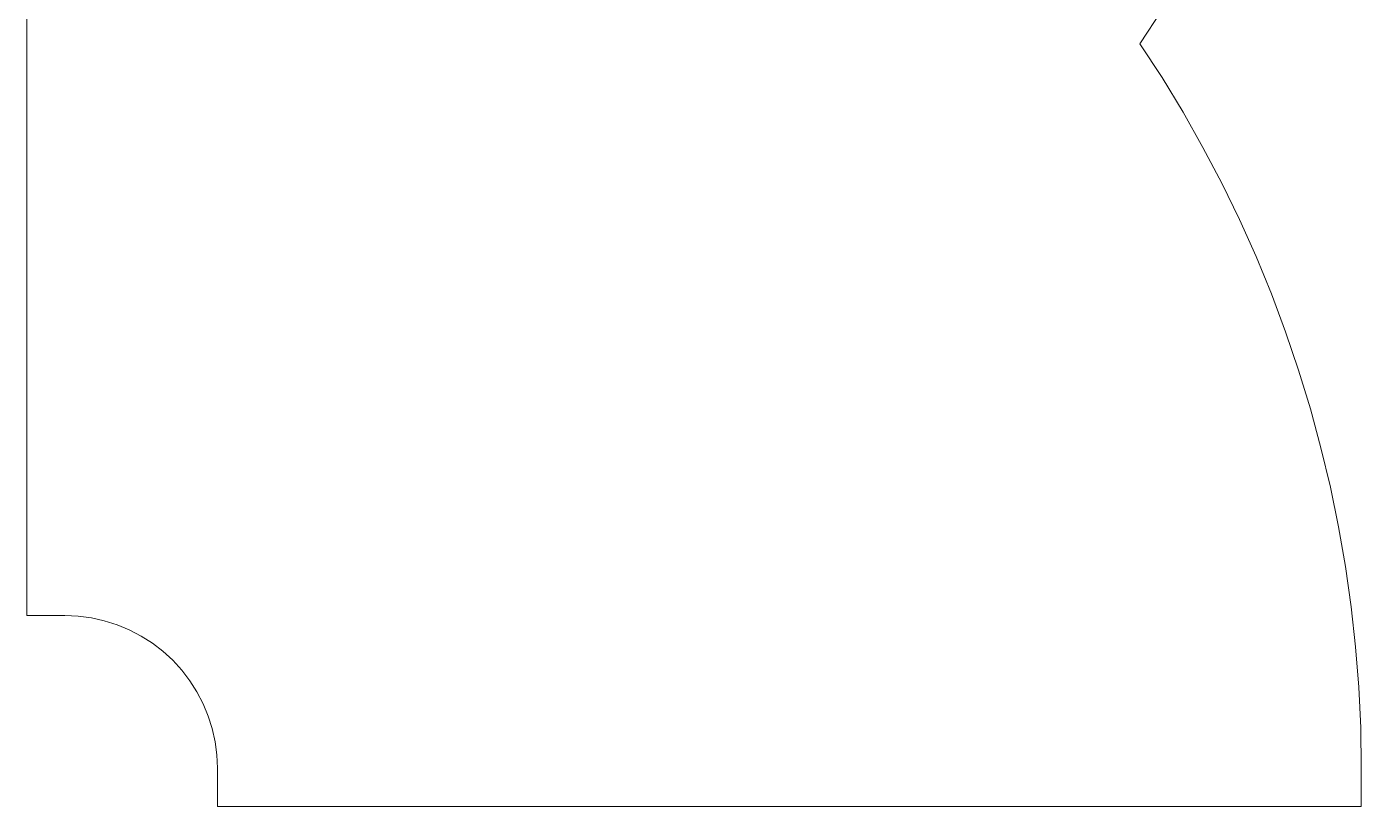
# Model space of a CAD drawing. Extents: x -57174 to 10055, y -18330 to 89882.
# Drawn here: x -31036 to -30686.3, y 67840.1 to 68044.5 of the extents above; entities that cross this region are included whole.
import ezdxf

# ---------------------------------------------------------------- set-up
doc = ezdxf.new("R2010")
doc.units = 0
doc.header["$LTSCALE"] = 50
doc.header["$MEASUREMENT"] = 0
doc.layers.add('SUPPLY', color=6, linetype='CONTINUOUS')

msp = doc.modelspace()

# ---------------------------------------------------------------- linework, layer by layer
at = {"layer": 'SUPPLY', "lineweight": 0, "elevation": 3539.5, "flags": 128}
for points in [[(-31036.04, 67890.07), (-31036.04, 68190.05)], [(-30738.5, 68048.97), (-30744.3, 68040.06)], [(-30744.3, 68040.06), (-30738.5, 68031.16), (-30732.98, 68022.09), (-30727.78, 68012.87), (-30722.86, 68003.49), (-30718.21, 67993.96), (-30713.87, 67984.26), (-30709.85, 67974.45), (-30706.11, 67964.52), (-30702.72, 67954.47), (-30699.61, 67944.3), (-30696.85, 67934.09), (-30694.36, 67923.77)], [(-30692.24, 67913.36), (-30694.36, 67923.77)], [(-30692.24, 67913.36), (-30690.42, 67902.92), (-30688.93, 67892.4)], [(-30687.78, 67881.88), (-30688.93, 67892.4)], [(-31036.04, 67890.07), (-31026.03, 67890.07)], [(-31015.7, 67888.7), (-31019.09, 67889.48), (-31022.56, 67889.92), (-31026.03, 67890.07)], [(-31015.7, 67888.7), (-31012.35, 67887.67), (-31009.16, 67886.33)], [(-31006.05, 67884.71), (-31009.16, 67886.33)], [(-31006.05, 67884.71), (-31003.09, 67882.82), (-31000.33, 67880.73)], [(-30997.77, 67878.37), (-31000.33, 67880.73)], [(-30687.78, 67881.88), (-30686.96, 67871.28)], [(-30997.77, 67878.37), (-30995.41, 67875.77)], [(-30991.43, 67870.09), (-30993.28, 67873.01), (-30995.41, 67875.77)], [(-30991.43, 67870.09), (-30989.81, 67866.98), (-30988.47, 67863.75), (-30987.45, 67860.44)], [(-30686.44, 67860.68), (-30686.96, 67871.28)], [(-30986.66, 67857.01), (-30987.45, 67860.44)], [(-30686.44, 67860.68), (-30686.29, 67850.07)], [(-30986.66, 67857.01), (-30986.23, 67853.58), (-30986.07, 67850.07)], [(-30986.07, 67840.06), (-30986.07, 67850.07)], [(-30686.29, 67850.07), (-30686.29, 67840.06)], [(-30986.07, 67840.06), (-30686.29, 67840.06)]]:
    msp.add_lwpolyline(points, dxfattribs=at)

doc.saveas('drawing.dxf')
